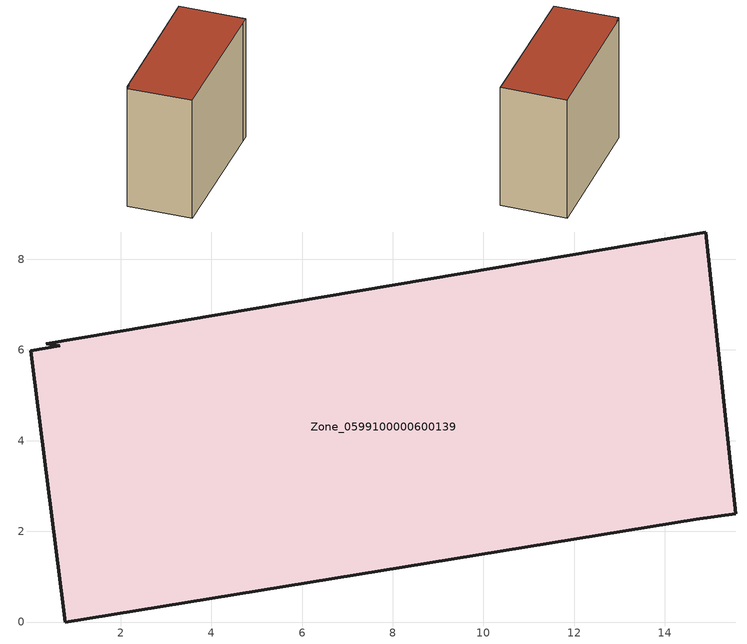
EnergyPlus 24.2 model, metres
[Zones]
Zone_0599100000600139
 floor ground (C_G): 0.78,0 0.01,5.98 0.66,6.09 0.36,6.14 14.9,8.6 15.57,2.39 14.69,2.27 z0
 wall outside (C_F): 15.57,2.39 14.9,8.6 0.36,6.14 0.66,6.09 0.01,5.98 0.78,0 14.69,2.27 15.57,2.39 z0:11.76
 roof outside (C_R): 0.01,5.98 0.78,0 14.69,2.27 15.57,2.39 14.9,8.6 0.36,6.14 0.66,6.09 z11.76
[BUILDING]
Pand.0599100000600139: North Axis=0; Terrain=City; Loads Convergence Tolerance Value=0.04; Temperature Convergence Tolerance Value=0.4; Solar Distribution=FullExterior; Maximum Number of Warmup Days=25; Minimum Number of Warmup Days=1
[Site:Location]
Rotterdam.The.Hague.AP_ZH_NLD Design_Conditions: Latitude=51.96; Longitude=4.45; Time Zone=1; Elevation=-4.5
[SITE:GROUNDTEMPERATURE:BUILDINGSURFACE]
18, 18, 18, 18, 18, 18, 18, 18, 18, 18, 18, 18
[MATERIAL] Thermal Absorptance=0.9; Solar Absorptance=0.7; Visible Absorptance=0.7
Name | Roughness | Thickness | Conductivity | Density | Specific Heat
G.TI.1946 | MediumSmooth | 0.15 | 1 | 540 | 1210
F.TI.1946 | Rough | 0.3 | 0.857143 | 1920 | 840
R.TI.1946 | MediumRough | 0.2 | 0.1 | 1500 | 1000
[CONSTRUCTION]
C_G: G.TI.1946
C_F: F.TI.1946
C_R: R.TI.1946
[ZONE]
Zone_0599100000600139: Type=1; Multiplier=1; Ceiling Height=Autocalculate; Volume=Autocalculate; Floor Area=autocalculate; Part of Total Floor Area=Yes
[ZONEINFILTRATION:DESIGNFLOWRATE]
Infil_Zone_0599100000600139: Zone or ZoneList or Space or SpaceList=Zone_0599100000600139; Schedule=AlwaysOn; Design Flow Rate Calculation Method=Flow/Area; Flow Rate per Floor Area=0.003; Constant Term Coefficient=1; Temperature Term Coefficient=0; Velocity Term Coefficient=0; Velocity Squared Term Coefficient=0
[HVACTEMPLATE:ZONE:IDEALLOADSAIRSYSTEM]
Zone_0599100000600139: Maximum Heating Supply Air Temperature=50; Minimum Cooling Supply Air Temperature=13; Maximum Heating Supply Air Humidity Ratio=0.0156; Minimum Cooling Supply Air Humidity Ratio=0.0077; Heating Limit=NoLimit; Cooling Limit=NoLimit; Dehumidification Control Type=ConstantSensibleHeatRatio; Cooling Sensible Heat Ratio=0.7; Dehumidification Setpoint=60; Humidification Control Type=None; Humidification Setpoint=30; Outdoor Air Method=None; Outdoor Air Flow Rate per Person=0.00944; Outdoor Air Flow Rate per Zone Floor Area=0; Outdoor Air Flow Rate per Zone=0; Demand Controlled Ventilation Type=None; Outdoor Air Economizer Type=NoEconomizer; Heat Recovery Type=None; Sensible Heat Recovery Effectiveness=0.7; Latent Heat Recovery Effectiveness=0.65
[ZONECONTROL:THERMOSTAT]
ThermostatControl_Zone_0599100000600139: Zone or ZoneList=Zone_0599100000600139; Control Type Schedule=DualSetpointControlType; Control 1=Thermostat_Zone_0599100000600139; Temperature Difference Between Cutout And Setpoint=0
[THERMOSTATSETPOINT:DUALSETPOINT]
Thermostat_Zone_0599100000600139: Heating Setpoint Temperature Schedule=HeatingSetpoint_Zone_0599100000600139; Cooling Setpoint Temperature Schedule=CoolingSetpoint_Zone_0599100000600139
[SCHEDULE:COMPACT]
HeatingSetpoint_Zone_0599100000600139: Through: 12/31, For: AllDays, Until: 24:00, 21
CoolingSetpoint_Zone_0599100000600139: Through: 12/31, For: AllDays, Until: 24:00, 24
DualSetpointControlType: Through: 12/31, For: AllDays, Until: 24:00, 4
AlwaysOn: Through: 12/31, For: AllDays, Until: 24:00, 1
